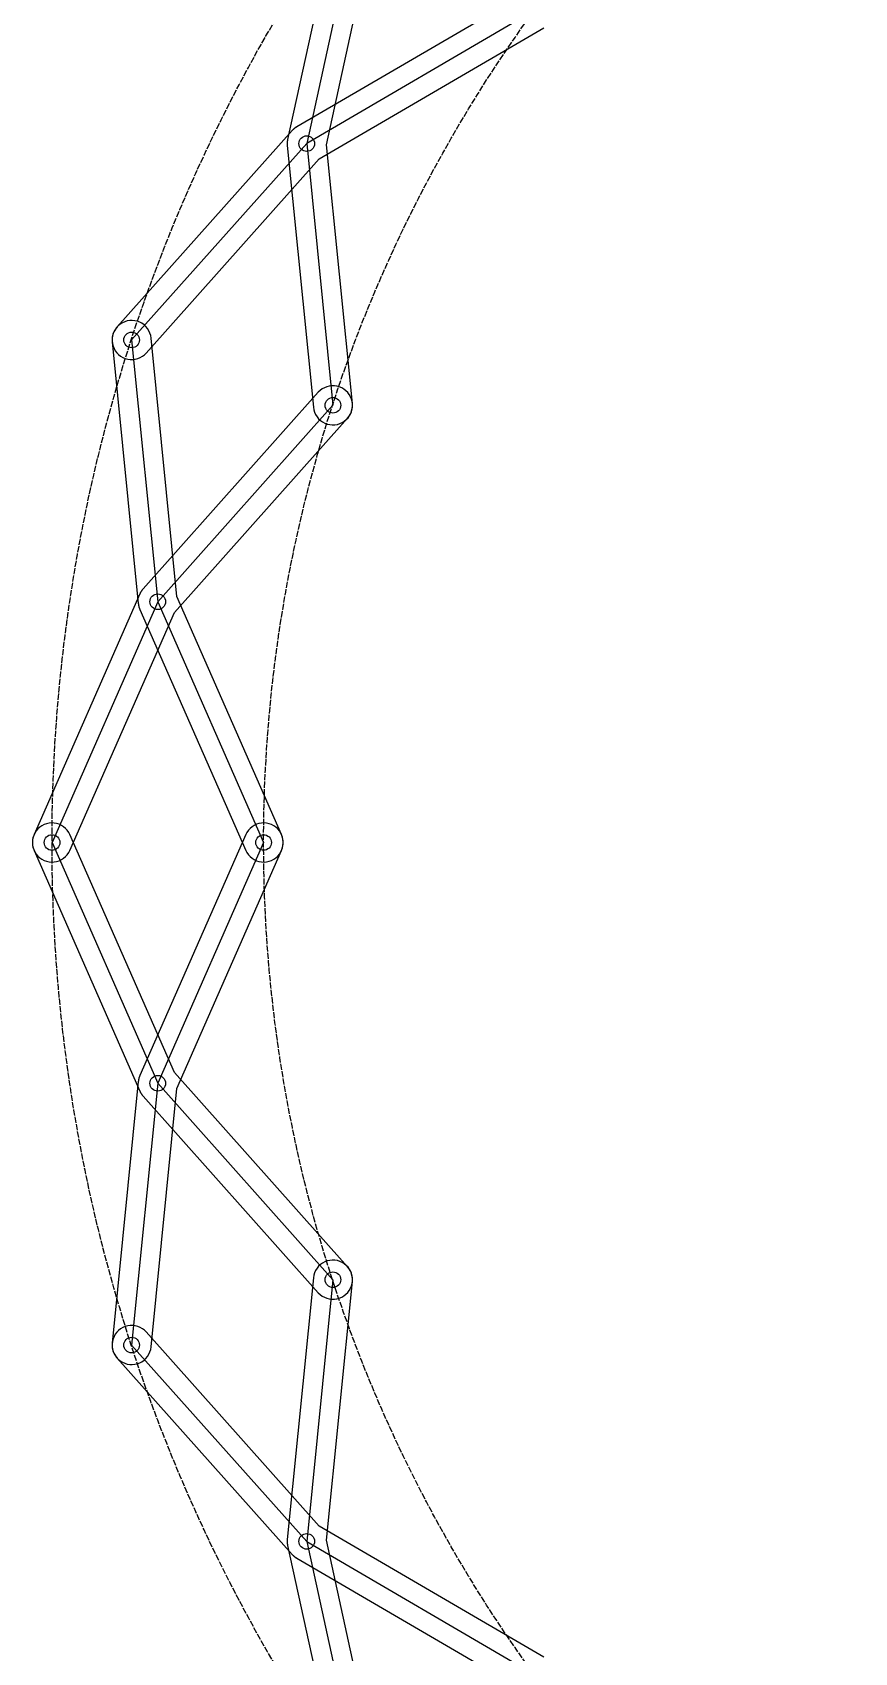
# Model space of a CAD drawing. Header units: millimetres. Extents: x -337 to 405, y -434 to 337.
# Drawn here: x -336.7 to -168.6, y -165.7 to 165.7 of the extents above; entities that cross this region are included whole.
import ezdxf

# ---------------------------------------------------------------- set-up
doc = ezdxf.new("R2010")
doc.units = ezdxf.units.MM
doc.linetypes.add('DASHED', pattern=[1.524, 1.27, -0.254])
doc.layers.add('SKELETON_90', color=8, linetype='Continuous')
doc.layers.add('STATE_90', color=5, linetype='Continuous')

msp = doc.modelspace()

# ---------------------------------------------------------------- linework, layer by layer
at = {"layer": 'SKELETON_90'}
for points in [[(-269.12, 195.53), (-280.58, 142.96), (-275.23, 89.43)], [(-234.13, 170.1), (-280.58, 142.96), (-316.37, 102.8)], [(-316.37, 102.8), (-311.03, 49.26), (-289.4, 0)], [(-275.23, 89.43), (-311.03, 49.26), (-332.65, 0)], [(-332.65, 0), (-311.03, -49.26), (-275.23, -89.43)], [(-289.4, 0), (-311.03, -49.26), (-316.37, -102.8)], [(-275.23, -89.43), (-280.58, -142.96), (-269.12, -195.53)], [(-316.37, -102.8), (-280.58, -142.96), (-234.13, -170.1)]]:
    msp.add_lwpolyline(points, dxfattribs=at)
at = {"layer": 'SKELETON_90', "linetype": 'DASHED'}
for radius in [332.65, 289.4]:
    msp.add_circle((0, 0), radius, dxfattribs=at)
at = {"layer": 'STATE_90'}
for points in [[(-273.03, 196.38), (-284.49, 143.81), (-284.5, 143.76), (-284.51, 143.71), (-284.52, 143.66), (-284.53, 143.61), (-284.54, 143.56), (-284.54, 143.51), (-284.55, 143.45), (-284.56, 143.4), (-284.56, 143.35), (-284.57, 143.3), (-284.57, 143.25), (-284.57, 143.19), (-284.58, 143.14), (-284.58, 143.09), (-284.58, 143.04), (-284.58, 142.98), (-284.58, 142.93), (-284.58, 142.88), (-284.58, 142.83), (-284.58, 142.77), (-284.57, 142.72), (-284.57, 142.67), (-284.57, 142.62), (-284.56, 142.57), (-279.21, 89.03), (-279.13, 88.52), (-278.98, 88.01), (-278.76, 87.54), (-278.48, 87.09), (-278.15, 86.69), (-277.77, 86.33), (-277.34, 86.03), (-276.88, 85.78), (-276.39, 85.6), (-275.88, 85.48), (-275.36, 85.43), (-274.84, 85.45), (-274.32, 85.53), (-273.82, 85.69), (-273.34, 85.9), (-272.9, 86.18), (-272.5, 86.51), (-272.14, 86.9), (-271.83, 87.32), (-271.59, 87.78), (-271.4, 88.27), (-271.29, 88.78), (-271.24, 89.3), (-271.25, 89.83), (-276.54, 142.73), (-265.21, 194.68)], [(-236.15, 173.56), (-282.6, 146.42), (-282.64, 146.39), (-282.69, 146.36), (-282.73, 146.33), (-282.78, 146.31), (-282.82, 146.28), (-282.86, 146.25), (-282.91, 146.22), (-282.95, 146.19), (-282.99, 146.16), (-283.03, 146.12), (-283.07, 146.09), (-283.11, 146.06), (-283.15, 146.02), (-283.19, 145.99), (-283.23, 145.96), (-283.27, 145.92), (-283.31, 145.89), (-283.35, 145.85), (-283.39, 145.81), (-283.42, 145.78), (-283.46, 145.74), (-283.5, 145.7), (-283.53, 145.66), (-283.57, 145.62), (-319.36, 105.46), (-319.68, 105.04), (-319.94, 104.59), (-320.15, 104.11), (-320.29, 103.61), (-320.36, 103.09), (-320.36, 102.57), (-320.3, 102.05), (-320.17, 101.54), (-319.97, 101.05), (-319.71, 100.6), (-319.4, 100.18), (-319.03, 99.81), (-318.62, 99.49), (-318.17, 99.22), (-317.69, 99.02), (-317.18, 98.88), (-316.66, 98.81), (-316.14, 98.8), (-315.62, 98.87), (-315.12, 99), (-314.63, 99.19), (-314.18, 99.45), (-313.76, 99.77), (-313.39, 100.13), (-278.02, 139.83), (-232.11, 166.65)], [(-265.21, -194.68), (-276.54, -142.73), (-271.25, -89.83), (-271.24, -89.3), (-271.29, -88.78), (-271.4, -88.27), (-271.59, -87.78), (-271.83, -87.32), (-272.14, -86.9), (-272.5, -86.51), (-272.9, -86.18), (-273.34, -85.9), (-273.82, -85.69), (-274.32, -85.53), (-274.84, -85.45), (-275.36, -85.43), (-275.88, -85.48), (-276.39, -85.6), (-276.88, -85.78), (-277.34, -86.03), (-277.77, -86.33), (-278.15, -86.69), (-278.48, -87.09), (-278.76, -87.54), (-278.98, -88.01), (-279.13, -88.52), (-279.21, -89.03), (-284.56, -142.57), (-284.57, -142.62), (-284.57, -142.67), (-284.57, -142.72), (-284.58, -142.77), (-284.58, -142.83), (-284.58, -142.88), (-284.58, -142.93), (-284.58, -142.98), (-284.58, -143.04), (-284.58, -143.09), (-284.58, -143.14), (-284.57, -143.19), (-284.57, -143.25), (-284.57, -143.3), (-284.56, -143.35), (-284.56, -143.4), (-284.55, -143.45), (-284.54, -143.51), (-284.54, -143.56), (-284.53, -143.61), (-284.52, -143.66), (-284.51, -143.71), (-284.5, -143.76), (-284.49, -143.81), (-273.03, -196.38)], [(-232.11, -166.65), (-278.02, -139.83), (-313.39, -100.13), (-313.76, -99.77), (-314.18, -99.45), (-314.63, -99.19), (-315.12, -99), (-315.62, -98.87), (-316.14, -98.8), (-316.66, -98.81), (-317.18, -98.88), (-317.69, -99.02), (-318.17, -99.22), (-318.62, -99.49), (-319.03, -99.81), (-319.4, -100.18), (-319.71, -100.6), (-319.97, -101.05), (-320.17, -101.54), (-320.3, -102.05), (-320.36, -102.57), (-320.36, -103.09), (-320.29, -103.61), (-320.15, -104.11), (-319.94, -104.59), (-319.68, -105.04), (-319.36, -105.46), (-283.57, -145.62), (-283.53, -145.66), (-283.5, -145.7), (-283.46, -145.74), (-283.42, -145.78), (-283.39, -145.81), (-283.35, -145.85), (-283.31, -145.89), (-283.27, -145.92), (-283.23, -145.96), (-283.19, -145.99), (-283.15, -146.02), (-283.11, -146.06), (-283.07, -146.09), (-283.03, -146.12), (-282.99, -146.16), (-282.95, -146.19), (-282.91, -146.22), (-282.86, -146.25), (-282.82, -146.28), (-282.78, -146.31), (-282.73, -146.33), (-282.69, -146.36), (-282.64, -146.39), (-282.6, -146.42), (-236.15, -173.56)]]:
    msp.add_lwpolyline(points, dxfattribs=at)
for points in [[(-307.11, 50.29), (-312.39, 103.19), (-312.48, 103.71), (-312.63, 104.21), (-312.85, 104.69), (-313.12, 105.13), (-313.46, 105.53), (-313.84, 105.89), (-314.26, 106.2), (-314.73, 106.44), (-315.22, 106.62), (-315.73, 106.74), (-316.25, 106.79), (-316.77, 106.78), (-317.29, 106.69), (-317.79, 106.54), (-318.26, 106.32), (-318.71, 106.04), (-319.11, 105.71), (-319.47, 105.33), (-319.77, 104.9), (-320.02, 104.44), (-320.2, 103.95), (-320.32, 103.44), (-320.37, 102.92), (-320.35, 102.4), (-315.01, 48.86), (-315, 48.81), (-314.99, 48.76), (-314.99, 48.71), (-314.98, 48.66), (-314.97, 48.6), (-314.96, 48.55), (-314.95, 48.5), (-314.94, 48.45), (-314.93, 48.4), (-314.92, 48.35), (-314.91, 48.3), (-314.89, 48.25), (-314.88, 48.2), (-314.87, 48.15), (-314.85, 48.1), (-314.84, 48.05), (-314.82, 48), (-314.8, 47.95), (-314.79, 47.9), (-314.77, 47.85), (-314.75, 47.8), (-314.73, 47.75), (-314.71, 47.7), (-314.69, 47.65), (-293.06, -1.61), (-292.82, -2.07), (-292.52, -2.5), (-292.17, -2.89), (-291.77, -3.22), (-291.33, -3.51), (-290.85, -3.73), (-290.35, -3.88), (-289.84, -3.98), (-289.31, -4), (-288.79, -3.95), (-288.28, -3.84), (-287.79, -3.66), (-287.33, -3.42), (-286.9, -3.12), (-286.51, -2.77), (-286.17, -2.37), (-285.89, -1.93), (-285.67, -1.45), (-285.51, -0.95), (-285.42, -0.44), (-285.4, 0.08), (-285.44, 0.61), (-285.56, 1.12), (-285.74, 1.61)], [(-307.62, 47.07), (-272.25, 86.77), (-271.93, 87.18), (-271.66, 87.63), (-271.46, 88.11), (-271.32, 88.62), (-271.25, 89.14), (-271.24, 89.66), (-271.31, 90.18), (-271.44, 90.68), (-271.63, 91.17), (-271.89, 91.62), (-272.21, 92.04), (-272.57, 92.42), (-272.99, 92.74), (-273.44, 93), (-273.92, 93.21), (-274.42, 93.35), (-274.94, 93.42), (-275.46, 93.42), (-275.98, 93.36), (-276.49, 93.23), (-276.98, 93.03), (-277.43, 92.77), (-277.85, 92.46), (-278.22, 92.09), (-314.01, 51.92), (-314.05, 51.88), (-314.08, 51.84), (-314.11, 51.8), (-314.15, 51.76), (-314.18, 51.72), (-314.21, 51.68), (-314.24, 51.64), (-314.27, 51.6), (-314.3, 51.55), (-314.33, 51.51), (-314.36, 51.47), (-314.39, 51.42), (-314.42, 51.38), (-314.45, 51.33), (-314.47, 51.29), (-314.5, 51.24), (-314.53, 51.2), (-314.55, 51.15), (-314.58, 51.11), (-314.6, 51.06), (-314.62, 51.01), (-314.64, 50.96), (-314.67, 50.92), (-314.69, 50.87), (-336.32, 1.61), (-336.49, 1.12), (-336.61, 0.61), (-336.65, 0.08), (-336.63, -0.44), (-336.54, -0.95), (-336.38, -1.45), (-336.16, -1.93), (-335.88, -2.37), (-335.54, -2.77), (-335.15, -3.12), (-334.73, -3.42), (-334.26, -3.66), (-333.77, -3.84), (-333.26, -3.95), (-332.74, -4), (-332.21, -3.98), (-331.7, -3.88), (-331.2, -3.73), (-330.73, -3.51), (-330.28, -3.22), (-329.88, -2.89), (-329.53, -2.5), (-329.23, -2.07), (-328.99, -1.61)], [(-307.62, -47.07), (-328.99, 1.61), (-329.23, 2.07), (-329.53, 2.5), (-329.88, 2.89), (-330.28, 3.22), (-330.73, 3.51), (-331.2, 3.73), (-331.7, 3.88), (-332.21, 3.98), (-332.74, 4), (-333.26, 3.95), (-333.77, 3.84), (-334.26, 3.66), (-334.73, 3.42), (-335.15, 3.12), (-335.54, 2.77), (-335.88, 2.37), (-336.16, 1.93), (-336.38, 1.45), (-336.54, 0.95), (-336.63, 0.44), (-336.65, -0.08), (-336.61, -0.61), (-336.49, -1.12), (-336.32, -1.61), (-314.69, -50.87), (-314.67, -50.92), (-314.64, -50.96), (-314.62, -51.01), (-314.6, -51.06), (-314.58, -51.11), (-314.55, -51.15), (-314.53, -51.2), (-314.5, -51.24), (-314.47, -51.29), (-314.45, -51.33), (-314.42, -51.38), (-314.39, -51.42), (-314.36, -51.47), (-314.33, -51.51), (-314.3, -51.55), (-314.27, -51.6), (-314.24, -51.64), (-314.21, -51.68), (-314.18, -51.72), (-314.15, -51.76), (-314.11, -51.8), (-314.08, -51.84), (-314.05, -51.88), (-314.01, -51.92), (-278.22, -92.09), (-277.85, -92.46), (-277.43, -92.77), (-276.98, -93.03), (-276.49, -93.23), (-275.98, -93.36), (-275.46, -93.42), (-274.94, -93.42), (-274.42, -93.35), (-273.92, -93.21), (-273.44, -93), (-272.99, -92.74), (-272.57, -92.42), (-272.21, -92.04), (-271.89, -91.62), (-271.63, -91.17), (-271.44, -90.68), (-271.31, -90.18), (-271.24, -89.66), (-271.25, -89.14), (-271.32, -88.62), (-271.46, -88.11), (-271.66, -87.63), (-271.93, -87.18), (-272.25, -86.77)], [(-307.11, -50.29), (-285.74, -1.61), (-285.56, -1.12), (-285.44, -0.61), (-285.4, -0.08), (-285.42, 0.44), (-285.51, 0.95), (-285.67, 1.45), (-285.89, 1.93), (-286.17, 2.37), (-286.51, 2.77), (-286.9, 3.12), (-287.33, 3.42), (-287.79, 3.66), (-288.28, 3.84), (-288.79, 3.95), (-289.31, 4), (-289.84, 3.98), (-290.35, 3.88), (-290.85, 3.73), (-291.33, 3.51), (-291.77, 3.22), (-292.17, 2.89), (-292.52, 2.5), (-292.82, 2.07), (-293.06, 1.61), (-314.69, -47.65), (-314.71, -47.7), (-314.73, -47.75), (-314.75, -47.8), (-314.77, -47.85), (-314.79, -47.9), (-314.8, -47.95), (-314.82, -48), (-314.84, -48.05), (-314.85, -48.1), (-314.87, -48.15), (-314.88, -48.2), (-314.89, -48.25), (-314.91, -48.3), (-314.92, -48.35), (-314.93, -48.4), (-314.94, -48.45), (-314.95, -48.5), (-314.96, -48.55), (-314.97, -48.6), (-314.98, -48.66), (-314.99, -48.71), (-314.99, -48.76), (-315, -48.81), (-315.01, -48.86), (-320.35, -102.4), (-320.37, -102.92), (-320.32, -103.44), (-320.2, -103.95), (-320.02, -104.44), (-319.77, -104.9), (-319.47, -105.33), (-319.11, -105.71), (-318.71, -106.04), (-318.26, -106.32), (-317.79, -106.54), (-317.29, -106.69), (-316.77, -106.78), (-316.25, -106.79), (-315.73, -106.74), (-315.22, -106.62), (-314.73, -106.44), (-314.26, -106.2), (-313.84, -105.89), (-313.46, -105.53), (-313.12, -105.13), (-312.85, -104.69), (-312.63, -104.21), (-312.48, -103.71), (-312.39, -103.19)]]:
    msp.add_lwpolyline(points, close=True, dxfattribs=at)
for centre in [(-280.58, 142.96), (-280.58, 142.96), (-316.37, 102.8), (-316.37, 102.8), (-275.23, 89.43), (-275.23, 89.43), (-311.03, 49.26), (-311.03, 49.26), (-332.65, 0), (-332.65, 0), (-289.4, 0), (-289.4, 0), (-311.03, -49.26), (-311.03, -49.26), (-275.23, -89.43), (-275.23, -89.43), (-316.37, -102.8), (-316.37, -102.8), (-280.58, -142.96), (-280.58, -142.96)]:
    msp.add_circle(centre, 1.6, dxfattribs=at)

doc.saveas('drawing.dxf')
